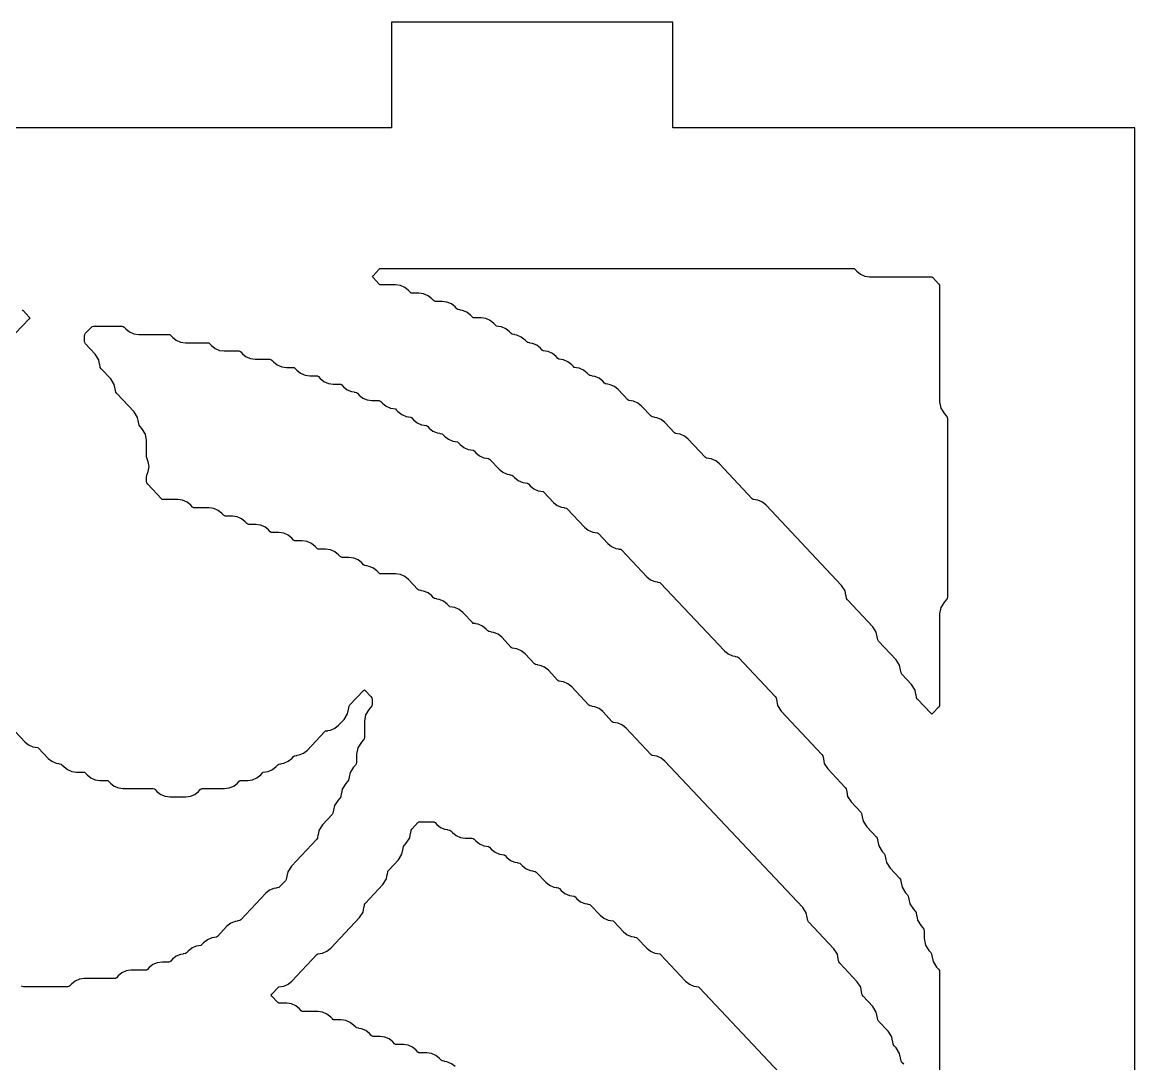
# Model space of a CAD drawing. Header units: millimetres. Extents: x 10 to 410, y 18 to 283.
# Drawn here: x 41.63 to 73.27, y 117.38 to 147 of the extents above; entities that cross this region are included whole.
import ezdxf

# ---------------------------------------------------------------- set-up
doc = ezdxf.new("R2010")
doc.units = ezdxf.units.MM
doc.layers.add('CUT', color=1, linetype='Continuous')

msp = doc.modelspace()

# ---------------------------------------------------------------- linework, layer by layer
at = {"layer": 'CUT'}
for points in [[(31.134, 147), (23.134, 147), (23.134, 144), (10, 144), (10, 24), (23.134, 24), (23.134, 21), (31.134, 21), (31.134, 24), (52.134, 24), (52.134, 21), (60.134, 21), (60.134, 24), (73.2679, 24), (73.2679, 144), (60.134, 144), (60.134, 147), (52.134, 147), (52.134, 144), (31.134, 144)], [(67.8564, 135.864), (67.9091, 135.8081), (67.9331, 135.7702), (67.9415, 135.7262), (67.9415, 130.6553), (67.9331, 130.6113), (67.9091, 130.5735), (67.8564, 130.5176), (67.7557, 130.3592), (67.7204, 130.1748), (67.7204, 127.6029), (67.712, 127.5589), (67.688, 127.5211), (67.5274, 127.3505), (67.4994, 127.3291), (67.4714, 127.3505), (67.0897, 127.7559), (67.0656, 127.7937), (67.0483, 127.8842), (67.0463, 127.8838), (67.022, 128.0112), (66.9213, 128.1696), (66.6475, 128.4603), (66.6235, 128.4981), (66.6062, 128.5886), (66.6042, 128.5882), (66.5799, 128.7156), (66.4791, 128.874), (65.9843, 129.3995), (65.9603, 129.4373), (65.943, 129.5278), (65.941, 129.5274), (65.9166, 129.6548), (65.8159, 129.8132), (65.1, 130.5735), (65.076, 130.6113), (65.0587, 130.7018), (65.0567, 130.7014), (65.0324, 130.8288), (64.9316, 130.9872), (62.7839, 133.2683), (62.6785, 133.3535), (62.5541, 133.4072), (62.4819, 133.4171), (62.4825, 133.421), (62.4166, 133.43), (62.3914, 133.4504), (61.4574, 134.4423), (61.352, 134.5275), (61.2276, 134.5812), (61.1555, 134.5911), (61.156, 134.595), (61.0902, 134.604), (61.065, 134.6244), (60.5731, 135.1467), (60.4677, 135.2319), (60.3433, 135.2856), (60.2712, 135.2955), (60.2718, 135.2994), (60.2059, 135.3084), (60.1807, 135.3288), (59.9099, 135.6163), (59.8045, 135.7015), (59.6801, 135.7552), (59.608, 135.7651), (59.6085, 135.769), (59.5427, 135.778), (59.5175, 135.7984), (59.2467, 136.0859), (59.1413, 136.1711), (59.0169, 136.2248), (58.9448, 136.2347), (58.9453, 136.2386), (58.8795, 136.2476), (58.8542, 136.268), (58.5835, 136.5555), (58.4781, 136.6407), (58.3537, 136.6944), (58.2816, 136.7043), (58.2821, 136.7082), (58.2163, 136.7172), (58.191, 136.7376), (58.1413, 136.7903), (58.0359, 136.8755), (57.9116, 136.9292), (57.8394, 136.9391), (57.84, 136.943), (57.7741, 136.952), (57.7489, 136.9724), (57.6992, 137.0251), (57.5938, 137.1103), (57.4694, 137.164), (57.3973, 137.1739), (57.3978, 137.1778), (57.332, 137.1868), (57.3067, 137.2072), (57.2571, 137.2599), (57.1517, 137.3451), (57.0273, 137.3988), (56.9551, 137.4087), (56.9557, 137.4126), (56.8898, 137.4216), (56.8646, 137.442), (56.8149, 137.4947), (56.7095, 137.5799), (56.5851, 137.6336), (56.513, 137.6435), (56.5135, 137.6474), (56.4477, 137.6564), (56.4225, 137.6768), (56.3728, 137.7295), (56.2674, 137.8147), (56.143, 137.8684), (56.0709, 137.8783), (56.0714, 137.8822), (56.0055, 137.8912), (55.9803, 137.9116), (55.9306, 137.9643), (55.8252, 138.0495), (55.7008, 138.1032), (55.6287, 138.1131), (55.6292, 138.117), (55.5634, 138.126), (55.5382, 138.1464), (55.4885, 138.1991), (55.3831, 138.2843), (55.2587, 138.338), (55.1866, 138.3479), (55.1871, 138.3518), (55.1213, 138.3608), (55.096, 138.3812), (55.0463, 138.4339), (54.9409, 138.5191), (54.8166, 138.5728), (54.6823, 138.5912), (54.4902, 138.5912), (54.458, 138.5956), (54.4328, 138.616), (54.3831, 138.6687), (54.2777, 138.7539), (54.1533, 138.8076), (54.0812, 138.8175), (54.0817, 138.8214), (54.0159, 138.8304), (53.9907, 138.8508), (53.941, 138.9035), (53.8356, 138.9887), (53.7112, 139.0424), (53.5769, 139.0608), (53.3848, 139.0608), (53.3527, 139.0652), (53.3275, 139.0856), (53.2778, 139.1383), (53.1724, 139.2235), (53.048, 139.2772), (52.9137, 139.2956), (52.7216, 139.2956), (52.6895, 139.3), (52.6642, 139.3204), (52.6145, 139.3731), (52.5092, 139.4583), (52.3848, 139.512), (52.2505, 139.5304), (51.8373, 139.5304), (51.8052, 139.5348), (51.7799, 139.5552), (51.6081, 139.7377), (51.5891, 139.7652), (51.6081, 139.7927), (51.7799, 139.9752), (51.8052, 139.9956), (51.8373, 140), (65.2546, 140), (65.2868, 139.9956), (65.312, 139.9752), (65.3617, 139.9224), (65.4671, 139.8373), (65.5915, 139.7836), (65.7257, 139.7652), (67.4653, 139.7652), (67.4975, 139.7608), (67.5227, 139.7404), (67.688, 139.5649), (67.712, 139.5271), (67.7204, 139.4831), (67.7204, 136.2067), (67.7557, 136.0224)]]:
    msp.add_lwpolyline(points, close=True, dxfattribs=at)
for points in [[(41.6321, 138.8216), (41.6573, 138.8012), (41.8291, 138.6187), (41.8481, 138.5912), (41.8291, 138.5636), (41.4362, 138.1464)], [(66.7002, 117.3687), (66.6475, 117.4246), (66.6235, 117.4625), (66.6062, 117.553), (66.6042, 117.5526), (66.5799, 117.6799), (66.4791, 117.8383), (66.4265, 117.8942), (66.4024, 117.9321), (66.3851, 118.0226), (66.3831, 118.0222), (66.3588, 118.1495), (66.2581, 118.3079), (65.9843, 118.5987), (65.9603, 118.6365), (65.943, 118.727), (65.941, 118.7266), (65.9166, 118.8539), (65.8159, 119.0123), (65.5422, 119.3031), (65.5181, 119.3409), (65.5008, 119.4314), (65.4988, 119.431), (65.4745, 119.5584), (65.3738, 119.7167), (64.879, 120.2423), (64.8549, 120.2801), (64.8376, 120.3706), (64.8356, 120.3702), (64.8113, 120.4976), (64.7105, 120.6559), (63.9947, 121.4163), (63.9706, 121.4541), (63.9533, 121.5446), (63.9513, 121.5442), (63.927, 121.6716), (63.8263, 121.8299), (59.9099, 125.9895), (59.8045, 126.0747), (59.6801, 126.1284), (59.608, 126.1383), (59.6085, 126.1421), (59.5427, 126.1511), (59.5175, 126.1715), (58.8046, 126.9287), (58.6992, 127.0139), (58.5748, 127.0676), (58.5026, 127.0775), (58.5032, 127.0813), (58.4373, 127.0903), (58.4121, 127.1107), (58.1413, 127.3983), (58.0359, 127.4835), (57.9116, 127.5372), (57.8394, 127.5471), (57.84, 127.5509), (57.7741, 127.56), (57.7489, 127.5803), (57.2571, 128.1027), (57.1517, 128.1879), (57.0273, 128.2416), (56.9551, 128.2515), (56.9557, 128.2553), (56.8898, 128.2644), (56.8646, 128.2847), (56.5938, 128.5723), (56.4884, 128.6575), (56.3641, 128.7112), (56.2919, 128.7211), (56.2925, 128.7249), (56.2266, 128.734), (56.2014, 128.7543), (55.9306, 129.0419), (55.8252, 129.1271), (55.7008, 129.1808), (55.6287, 129.1907), (55.6292, 129.1946), (55.5634, 129.2036), (55.5382, 129.2239), (55.2674, 129.5115), (55.162, 129.5967), (55.0376, 129.6504), (54.9655, 129.6603), (54.966, 129.6642), (54.9002, 129.6732), (54.875, 129.6935), (54.8253, 129.7463), (54.7199, 129.8315), (54.5955, 129.8852), (54.5234, 129.8951), (54.5239, 129.899), (54.458, 129.908), (54.4328, 129.9283), (54.1621, 130.2159), (54.0567, 130.3011), (53.9323, 130.3548), (53.8601, 130.3647), (53.8607, 130.3686), (53.7948, 130.3776), (53.7696, 130.3979), (53.7199, 130.4507), (53.6145, 130.5359), (53.4901, 130.5896), (53.418, 130.5995), (53.4185, 130.6034), (53.3527, 130.6124), (53.3275, 130.6327), (53.2778, 130.6855), (53.1724, 130.7707), (53.048, 130.8244), (52.9759, 130.8343), (52.9764, 130.8382), (52.9105, 130.8472), (52.8853, 130.8675), (52.6145, 131.1551), (52.5092, 131.2403), (52.3848, 131.294), (52.2505, 131.3124), (51.8373, 131.3124), (51.8052, 131.3168), (51.7799, 131.3371), (51.7303, 131.3899), (51.6249, 131.4751), (51.5005, 131.5288), (51.4284, 131.5387), (51.4289, 131.5426), (51.363, 131.5516), (51.3378, 131.5719), (51.2881, 131.6247), (51.1827, 131.7099), (51.0583, 131.7636), (50.9241, 131.782), (50.732, 131.782), (50.6998, 131.7864), (50.6746, 131.8067), (50.6249, 131.8595), (50.5195, 131.9447), (50.3951, 131.9984), (50.2609, 132.0168), (50.0687, 132.0168), (50.0366, 132.0212), (50.0114, 132.0415), (49.9617, 132.0943), (49.8563, 132.1795), (49.7319, 132.2332), (49.5977, 132.2516), (49.4055, 132.2516), (49.3734, 132.256), (49.3482, 132.2763), (49.2985, 132.3291), (49.1931, 132.4143), (49.0687, 132.468), (48.9344, 132.4864), (48.7423, 132.4864), (48.7102, 132.4908), (48.6849, 132.5112), (48.6353, 132.5639), (48.5299, 132.6491), (48.4055, 132.7028), (48.2712, 132.7212), (48.0791, 132.7212), (48.047, 132.7256), (48.0217, 132.746), (47.972, 132.7987), (47.8666, 132.8839), (47.7423, 132.9376), (47.608, 132.956), (47.4159, 132.956), (47.3837, 132.9604), (47.3585, 132.9808), (47.3088, 133.0335), (47.2034, 133.1187), (47.079, 133.1724), (46.9448, 133.1908), (46.5316, 133.1908), (46.4995, 133.1952), (46.4742, 133.2156), (46.4245, 133.2683), (46.3191, 133.3535), (46.1948, 133.4072), (46.0605, 133.4256), (45.6473, 133.4256), (45.6152, 133.43), (45.5899, 133.4504), (45.2036, 133.8607), (45.1795, 133.8985), (45.1711, 133.9425), (45.1711, 134.0826), (45.1836, 134.1479), (45.2185, 134.225), (45.2384, 134.3648), (45.2185, 134.5045), (45.1836, 134.5817), (45.1711, 134.6469), (45.1711, 135.1056), (45.1359, 135.29), (45.0352, 135.4484), (44.9825, 135.5043), (44.9585, 135.5421), (44.9412, 135.6326), (44.9392, 135.6323), (44.9148, 135.7596), (44.8141, 135.918), (44.3193, 136.4435), (44.2952, 136.4813), (44.2779, 136.5718), (44.2759, 136.5715), (44.2516, 136.6988), (44.1509, 136.8572), (43.8771, 137.1479), (43.8531, 137.1857), (43.8358, 137.2762), (43.8338, 137.2759), (43.8095, 137.4032), (43.7087, 137.5616), (43.435, 137.8523), (43.411, 137.8901), (43.4025, 137.9341), (43.4025, 138.0742), (43.411, 138.1183), (43.435, 138.1561), (43.6003, 138.3316), (43.6255, 138.352), (43.6577, 138.3564), (44.4739, 138.3564), (44.506, 138.352), (44.5312, 138.3316), (44.5809, 138.2788), (44.6863, 138.1937), (44.8107, 138.14), (44.945, 138.1216), (45.8003, 138.1216), (45.8324, 138.1172), (45.8577, 138.0968), (45.9074, 138.044), (46.0128, 137.9589), (46.1371, 137.9052), (46.2714, 137.8868), (46.9057, 137.8868), (46.9378, 137.8824), (46.963, 137.862), (47.0127, 137.8092), (47.1181, 137.7241), (47.2425, 137.6704), (47.3768, 137.652), (47.79, 137.652), (47.8221, 137.6476), (47.8473, 137.6272), (47.897, 137.5744), (48.0024, 137.4893), (48.1268, 137.4356), (48.261, 137.4172), (48.6742, 137.4172), (48.7064, 137.4128), (48.7316, 137.3924), (48.7813, 137.3396), (48.8867, 137.2545), (49.0111, 137.2008), (49.1453, 137.1824), (49.3375, 137.1824), (49.3696, 137.178), (49.3948, 137.1576), (49.4445, 137.1048), (49.5499, 137.0197), (49.6743, 136.9659), (49.8085, 136.9476), (50.0007, 136.9476), (50.0328, 136.9432), (50.058, 136.9228), (50.1077, 136.87), (50.2131, 136.7849), (50.3375, 136.7311), (50.4718, 136.7128), (50.6639, 136.7128), (50.696, 136.7084), (50.7212, 136.688), (50.7709, 136.6352), (50.8763, 136.5501), (51.0007, 136.4963), (51.0728, 136.4865), (51.0723, 136.4826), (51.1382, 136.4736), (51.1634, 136.4532), (51.2131, 136.4004), (51.3185, 136.3153), (51.4429, 136.2615), (51.5771, 136.2432), (51.7692, 136.2432), (51.8014, 136.2388), (51.8266, 136.2184), (51.8763, 136.1656), (51.9817, 136.0805), (52.1061, 136.0267), (52.1782, 136.0169), (52.1777, 136.013), (52.2435, 136.004), (52.2687, 135.9836), (52.3184, 135.9308), (52.4238, 135.8457), (52.5482, 135.7919), (52.6203, 135.7821), (52.6198, 135.7782), (52.6857, 135.7692), (52.7109, 135.7488), (52.7606, 135.696), (52.866, 135.6109), (52.9904, 135.5571), (53.0625, 135.5473), (53.062, 135.5434), (53.1278, 135.5344), (53.153, 135.514), (53.2027, 135.4612), (53.3081, 135.3761), (53.4325, 135.3223), (53.5046, 135.3125), (53.5041, 135.3086), (53.57, 135.2996), (53.5952, 135.2792), (53.6449, 135.2264), (53.7503, 135.1413), (53.8747, 135.0875), (53.9468, 135.0777), (53.9462, 135.0738), (54.0121, 135.0648), (54.0373, 135.0444), (54.087, 134.9916), (54.1924, 134.9065), (54.3168, 134.8527), (54.3889, 134.8429), (54.3884, 134.839), (54.4542, 134.83), (54.4795, 134.8096), (54.5292, 134.7568), (54.6346, 134.6717), (54.7589, 134.6179), (54.8311, 134.6081), (54.8305, 134.6042), (54.8964, 134.5952), (54.9216, 134.5748), (55.1924, 134.2872), (55.2978, 134.2021), (55.4222, 134.1483), (55.4943, 134.1385), (55.4937, 134.1346), (55.5596, 134.1256), (55.5848, 134.1052), (55.6345, 134.0524), (55.7399, 133.9673), (55.8643, 133.9135), (55.9364, 133.9037), (55.9359, 133.8998), (56.0017, 133.8908), (56.027, 133.8704), (56.0767, 133.8176), (56.1821, 133.7325), (56.3064, 133.6787), (56.3786, 133.6689), (56.378, 133.665), (56.4439, 133.656), (56.4691, 133.6356), (56.7399, 133.348), (56.8453, 133.2629), (56.9697, 133.2091), (57.0418, 133.1993), (57.0413, 133.1954), (57.1071, 133.1864), (57.1323, 133.166), (57.6242, 132.6436), (57.7296, 132.5585), (57.8539, 132.5047), (57.9261, 132.4949), (57.9255, 132.491), (57.9914, 132.482), (58.0166, 132.4616), (58.2874, 132.174), (58.3928, 132.0889), (58.5172, 132.0351), (58.5893, 132.0253), (58.5888, 132.0214), (58.6546, 132.0124), (58.6798, 131.992), (59.3927, 131.2348), (59.4981, 131.1497), (59.6225, 131.0959), (59.6946, 131.0861), (59.6941, 131.0822), (59.76, 131.0732), (59.7852, 131.0528), (61.6035, 129.1216), (61.7088, 129.0365), (61.8332, 128.9827), (61.9054, 128.9729), (61.9048, 128.969), (61.9707, 128.96), (61.9959, 128.9396), (63.0455, 127.8248), (63.0695, 127.787), (63.0868, 127.6965), (63.0888, 127.6969), (63.1132, 127.5695), (63.2139, 127.4111), (64.3719, 126.1812), (64.396, 126.1434), (64.4133, 126.0529), (64.4153, 126.0533), (64.4396, 125.9259), (64.5403, 125.7675), (65.0351, 125.242), (65.0592, 125.2042), (65.0765, 125.1137), (65.0785, 125.1141), (65.1028, 124.9867), (65.2035, 124.8283), (65.4773, 124.5376), (65.5013, 124.4998), (65.5186, 124.4093), (65.5206, 124.4097), (65.545, 124.2823), (65.6457, 124.1239), (65.9194, 123.8332), (65.9435, 123.7954), (65.9608, 123.7049), (65.9628, 123.7053), (65.9871, 123.5779), (66.0878, 123.4195), (66.1405, 123.3636), (66.1645, 123.3258), (66.1818, 123.2353), (66.1838, 123.2357), (66.2082, 123.1083), (66.3089, 122.9499), (66.5826, 122.6592), (66.6067, 122.6214), (66.624, 122.5309), (66.626, 122.5313), (66.6503, 122.4039), (66.7511, 122.2455), (66.8037, 122.1896), (66.8277, 122.1518), (66.845, 122.0613), (66.8471, 122.0617), (66.8714, 121.9343), (66.9721, 121.7759), (67.0248, 121.72), (67.0488, 121.6822), (67.0661, 121.5917), (67.0681, 121.5921), (67.0925, 121.4647), (67.1932, 121.3063), (67.2458, 121.2504), (67.2699, 121.2126), (67.2783, 121.1686), (67.2783, 120.9447), (67.3135, 120.7603), (67.4143, 120.6019), (67.4669, 120.546), (67.491, 120.5082), (67.5083, 120.4177), (67.5103, 120.4181), (67.5346, 120.2907), (67.6353, 120.1323), (67.688, 120.0764), (67.712, 120.0386), (67.7204, 119.9946), (67.7204, 116.4835)], [(40.8857, 127.4111), (41.707, 126.5388), (41.8124, 126.4536), (41.9368, 126.3999), (42.0089, 126.39), (42.0084, 126.3862), (42.0742, 126.3772), (42.0994, 126.3568), (42.3702, 126.0692), (42.4756, 125.984), (42.6, 125.9303), (42.6721, 125.9204), (42.6716, 125.9166), (42.7374, 125.9076), (42.7627, 125.8872), (42.8124, 125.8344), (42.9177, 125.7492), (43.0421, 125.6955), (43.1764, 125.6771), (43.3685, 125.6771), (43.4007, 125.6728), (43.4259, 125.6524), (43.4756, 125.5996), (43.581, 125.5144), (43.7054, 125.4607), (43.8396, 125.4423), (44.0317, 125.4423), (44.0639, 125.438), (44.0891, 125.4176), (44.1388, 125.3648), (44.2442, 125.2796), (44.3686, 125.2259), (44.5028, 125.2075), (45.3582, 125.2075), (45.3903, 125.2032), (45.4155, 125.1828), (45.4652, 125.13), (45.5706, 125.0448), (45.695, 124.9911), (45.8292, 124.9727), (46.2816, 124.9727), (46.4158, 124.9911), (46.5402, 125.0448), (46.6456, 125.13), (46.6953, 125.1828), (46.7205, 125.2032), (46.7527, 125.2075), (47.3869, 125.2075), (47.5212, 125.2259), (47.6456, 125.2796), (47.751, 125.3648), (47.8007, 125.4176), (47.8259, 125.438), (47.858, 125.4423), (48.0501, 125.4423), (48.1844, 125.4607), (48.3088, 125.5144), (48.4142, 125.5996), (48.4639, 125.6524), (48.4891, 125.6728), (48.555, 125.6818), (48.5544, 125.6856), (48.6265, 125.6955), (48.7509, 125.7492), (48.8563, 125.8344), (48.906, 125.8872), (48.9312, 125.9076), (48.9971, 125.9166), (48.9966, 125.9204), (49.0687, 125.9303), (49.1931, 125.984), (49.2985, 126.0692), (49.3482, 126.122), (49.3734, 126.1424), (49.4392, 126.1514), (49.4387, 126.1552), (49.5108, 126.1651), (49.6352, 126.2188), (49.7406, 126.304), (50.2324, 126.8264), (50.2577, 126.8468), (50.3235, 126.8558), (50.323, 126.8596), (50.3951, 126.8695), (50.5195, 126.9232), (50.6249, 127.0084), (50.783, 127.1763), (50.8838, 127.3347), (50.9081, 127.4621), (50.9101, 127.4617), (50.9274, 127.5522), (50.9514, 127.59), (51.3331, 127.9954), (51.3611, 128.0168), (51.3891, 127.9954), (51.5497, 127.8248), (51.5738, 127.787), (51.5822, 127.743), (51.5822, 127.6029), (51.5738, 127.5589), (51.5497, 127.5211), (51.4971, 127.4652), (51.3964, 127.3068), (51.3611, 127.1224), (51.3611, 126.6637), (51.3527, 126.6197), (51.3287, 126.5819), (51.276, 126.526), (51.1753, 126.3676), (51.1401, 126.1832), (51.1401, 125.9593), (51.1317, 125.9153), (51.1076, 125.8775), (51.055, 125.8216), (50.9542, 125.6632), (50.9299, 125.5358), (50.9279, 125.5362), (50.9106, 125.4457), (50.8865, 125.4079), (50.8339, 125.352), (50.7332, 125.1936), (50.7088, 125.0662), (50.7068, 125.0666), (50.6895, 124.9761), (50.6655, 124.9383), (50.6128, 124.8824), (50.5121, 124.724), (50.4877, 124.5966), (50.4857, 124.597), (50.4684, 124.5065), (50.4444, 124.4687), (50.1707, 124.178), (50.0699, 124.0196), (50.0456, 123.8922), (50.0436, 123.8926), (50.0263, 123.8021), (50.0022, 123.7643), (49.2864, 123.0039), (49.1856, 122.8456), (49.1613, 122.7182), (49.1593, 122.7186), (49.142, 122.6281), (49.118, 122.5903), (48.9527, 122.4147), (48.9274, 122.3943), (48.8616, 122.3853), (48.8621, 122.3814), (48.79, 122.3716), (48.6656, 122.3178), (48.5602, 122.2327), (47.8473, 121.4755), (47.8221, 121.4551), (47.7562, 121.4461), (47.7568, 121.4422), (47.6846, 121.4324), (47.5603, 121.3786), (47.4549, 121.2935), (47.1841, 121.0059), (47.1589, 120.9855), (47.093, 120.9765), (47.0936, 120.9726), (47.0214, 120.9628), (46.897, 120.909), (46.7916, 120.8239), (46.742, 120.7711), (46.7167, 120.7507), (46.6509, 120.7417), (46.6514, 120.7378), (46.5793, 120.728), (46.4549, 120.6742), (46.3495, 120.5891), (46.2998, 120.5363), (46.2746, 120.5159), (46.2087, 120.5069), (46.2093, 120.503), (46.1371, 120.4932), (46.0128, 120.4394), (45.9074, 120.3543), (45.8577, 120.3015), (45.8324, 120.2811), (45.8003, 120.2767), (45.6082, 120.2767), (45.4739, 120.2584), (45.3495, 120.2046), (45.2441, 120.1195), (45.1945, 120.0667), (45.1692, 120.0463), (45.1371, 120.0419), (44.7239, 120.0419), (44.5896, 120.0236), (44.4652, 119.9698), (44.3599, 119.8847), (44.3102, 119.8319), (44.2849, 119.8115), (44.2528, 119.8071), (43.3975, 119.8071), (43.2632, 119.7888), (43.1388, 119.735), (43.0334, 119.6499), (42.9837, 119.5971), (42.9585, 119.5767), (42.9264, 119.5723), (41.668, 119.5723), (41.6359, 119.5767), (41.6106, 119.5971)], [(53.941, 117.3019), (53.8356, 117.387), (53.7112, 117.4408), (53.6391, 117.4506), (53.6396, 117.4545), (53.5737, 117.4635), (53.5485, 117.4839), (53.4988, 117.5367), (53.3934, 117.6218), (53.269, 117.6756), (53.1348, 117.6939), (52.9427, 117.6939), (52.9105, 117.6983), (52.8853, 117.7187), (52.8356, 117.7715), (52.7302, 117.8566), (52.6058, 117.9104), (52.4716, 117.9287), (52.2795, 117.9287), (52.2473, 117.9331), (52.2221, 117.9535), (52.1724, 118.0063), (52.067, 118.0914), (51.9426, 118.1452), (51.8084, 118.1635), (51.6162, 118.1635), (51.5841, 118.1679), (51.5589, 118.1883), (51.5092, 118.2411), (51.4038, 118.3262), (51.2794, 118.38), (51.2073, 118.3898), (51.2078, 118.3937), (51.142, 118.4027), (51.1167, 118.4231), (51.067, 118.4759), (50.9616, 118.561), (50.8373, 118.6148), (50.703, 118.6331), (50.5109, 118.6331), (50.4787, 118.6375), (50.4535, 118.6579), (50.4038, 118.7107), (50.2984, 118.7958), (50.174, 118.8496), (50.0398, 118.8679), (49.6266, 118.8679), (49.5945, 118.8723), (49.5692, 118.8927), (49.5195, 118.9455), (49.4141, 119.0306), (49.2898, 119.0844), (49.1555, 119.1027), (48.9634, 119.1027), (48.9312, 119.1071), (48.906, 119.1275), (48.7342, 119.31), (48.7152, 119.3375), (48.7342, 119.3651), (48.906, 119.5475), (48.9312, 119.5679), (48.9971, 119.5769), (48.9966, 119.5808), (49.0687, 119.5907), (49.1931, 119.6444), (49.2985, 119.7296), (50.0114, 120.4868), (50.0366, 120.5071), (50.1025, 120.5161), (50.1019, 120.52), (50.174, 120.5299), (50.2984, 120.5836), (50.4038, 120.6688), (51.2252, 121.5411), (51.3259, 121.6995), (51.3502, 121.8269), (51.3522, 121.8265), (51.3695, 121.917), (51.3936, 121.9548), (51.8884, 122.4803), (51.9891, 122.6387), (52.0135, 122.7661), (52.0155, 122.7657), (52.0328, 122.8562), (52.0568, 122.894), (52.3305, 123.1847), (52.4313, 123.3431), (52.4556, 123.4705), (52.4576, 123.4701), (52.4749, 123.5606), (52.4989, 123.5984), (52.5516, 123.6543), (52.6523, 123.8127), (52.6767, 123.9401), (52.6787, 123.9397), (52.696, 124.0302), (52.72, 124.068), (52.8853, 124.2436), (52.9105, 124.2639), (52.9427, 124.2683), (53.3167, 124.2683), (53.3489, 124.2639), (53.3741, 124.2436), (53.4238, 124.1908), (53.5292, 124.1056), (53.6536, 124.0519), (53.7257, 124.042), (53.7252, 124.0382), (53.791, 124.0291), (53.8163, 124.0088), (53.8659, 123.956), (53.9713, 123.8708), (54.0957, 123.8171), (54.23, 123.7987), (54.4221, 123.7987), (54.4542, 123.7943), (54.4795, 123.774), (54.5292, 123.7212), (54.6346, 123.636), (54.7589, 123.5823), (54.8311, 123.5724), (54.8305, 123.5686), (54.8964, 123.5595), (54.9216, 123.5392), (54.9713, 123.4864), (55.0767, 123.4012), (55.2011, 123.3475), (55.2732, 123.3376), (55.2727, 123.3338), (55.3385, 123.3247), (55.3638, 123.3044), (55.4134, 123.2516), (55.5188, 123.1664), (55.6432, 123.1127), (55.7154, 123.1028), (55.7148, 123.099), (55.7807, 123.0899), (55.8059, 123.0696), (55.8556, 123.0168), (55.961, 122.9316), (56.0854, 122.8779), (56.1575, 122.868), (56.157, 122.8642), (56.2228, 122.8551), (56.248, 122.8348), (56.5188, 122.5472), (56.6242, 122.462), (56.7486, 122.4083), (56.8207, 122.3984), (56.8202, 122.3945), (56.886, 122.3855), (56.9113, 122.3652), (56.9609, 122.3124), (57.0663, 122.2272), (57.1907, 122.1735), (57.2629, 122.1636), (57.2623, 122.1597), (57.3282, 122.1507), (57.3534, 122.1304), (57.4031, 122.0776), (57.5085, 121.9924), (57.6329, 121.9387), (57.705, 121.9288), (57.7045, 121.9249), (57.7703, 121.9159), (57.7955, 121.8956), (58.0663, 121.608), (58.1717, 121.5228), (58.2961, 121.4691), (58.3682, 121.4592), (58.3677, 121.4553), (58.4335, 121.4463), (58.4588, 121.426), (58.7295, 121.1384), (58.8349, 121.0532), (58.9593, 120.9995), (59.0314, 120.9896), (59.0309, 120.9857), (59.0967, 120.9767), (59.122, 120.9564), (59.3927, 120.6688), (59.4981, 120.5836), (59.6225, 120.5299), (59.6946, 120.52), (59.6941, 120.5161), (59.76, 120.5071), (59.7852, 120.4868), (60.4981, 119.7296), (60.6035, 119.6444), (60.7279, 119.5907), (60.8, 119.5808), (60.7995, 119.5769), (60.8653, 119.5679), (60.8905, 119.5475), (64.3719, 115.85)]]:
    msp.add_lwpolyline(points, dxfattribs=at)

doc.saveas('drawing.dxf')
